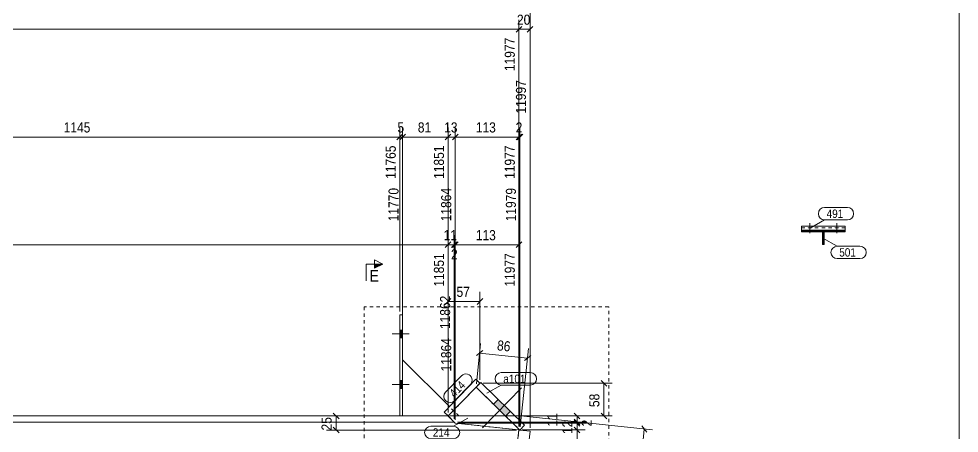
# Model space of a CAD drawing. Header units: millimetres. Extents: x 2 to 1174, y 1 to 825.
# Drawn here: x 894.6 to 1174, y 428.3 to 551.4 of the extents above; entities that cross this region are included whole.
import ezdxf

# ---------------------------------------------------------------- set-up
doc = ezdxf.new("R2010")
doc.units = ezdxf.units.MM
doc.linetypes.add('XKITLINE00', pattern=[0])
doc.linetypes.add('XKITLINE01', pattern=[4, 1, -1, 1, -1])
for name, color, linetype, lineweight in [('Bolt', 3, 'Continuous', 0), ('DetailSymbol', 3, 'Continuous', 0), ('Dimensions', 7, 'Continuous', 0), ('DrawingSheet', 5, 'Continuous', 0), ('Part', 2, 'Continuous', 0), ('PartMark', 7, 'Continuous', 0), ('Section', 6, 'Continuous', 0)]:
    doc.layers.add(name, color=color, linetype=linetype, lineweight=lineweight)
doc.styles.add('ARIAL', font='ARIAL.TTF')

# ---------------------------------------------------------------- blocks, each defined once
blk = doc.blocks.new('*A6')
at = {"layer": 'Part', "color": 7, "linetype": 'XKITLINE00', "lineweight": 0}
for p, q in [((1127.38, 488.32), (1127.14, 488.56)), ((1127.34, 488.29), (1127.14, 488.49)), ((1127.31, 488.26), (1127.14, 488.43)), ((1127.27, 488.22), (1127.14, 488.36)), ((1127.24, 488.19), (1127.14, 488.29)), ((1127.21, 488.15), (1127.14, 488.22)), ((1127.17, 488.12), (1127.14, 488.15)), ((1127.21, 488.09), (1127.17, 488.12)), ((1127.41, 488.36), (1127.18, 488.59)), ((1127.27, 488.09), (1127.21, 488.15)), ((1127.34, 488.09), (1127.24, 488.19)), ((1127.44, 488.39), (1127.25, 488.59)), ((1127.41, 488.09), (1127.27, 488.22)), ((1127.48, 488.43), (1127.31, 488.59)), ((1127.48, 488.09), (1127.31, 488.26)), ((1127.54, 488.09), (1127.34, 488.29)), ((1127.51, 488.46), (1127.38, 488.59)), ((1127.61, 488.09), (1127.38, 488.32)), ((1127.68, 488.09), (1127.41, 488.36)), ((1127.75, 488.09), (1127.44, 488.39)), ((1127.54, 488.49), (1127.45, 488.59)), ((1127.82, 488.09), (1127.48, 488.43)), ((1127.88, 488.09), (1127.51, 488.46)), ((1127.58, 488.53), (1127.52, 488.59)), ((1127.95, 488.09), (1127.54, 488.49)), ((1127.61, 488.56), (1127.58, 488.59)), ((1128.02, 488.09), (1127.58, 488.53)), ((1128.09, 488.09), (1127.61, 488.56)), ((1128.15, 488.09), (1127.65, 488.59)), ((1128.22, 488.09), (1127.72, 488.59)), ((1128.29, 488.09), (1127.79, 488.59)), ((1128.36, 488.09), (1127.85, 488.59)), ((1128.43, 488.09), (1127.92, 488.59)), ((1128.49, 488.09), (1127.99, 488.59)), ((1128.56, 488.09), (1128.06, 488.59)), ((1128.63, 488.09), (1128.13, 488.59)), ((1128.7, 488.09), (1128.19, 488.59)), ((1128.76, 488.09), (1128.26, 488.59)), ((1128.83, 488.09), (1128.33, 488.59)), ((1128.9, 488.09), (1128.4, 488.59)), ((1128.97, 488.09), (1128.46, 488.59)), ((1129.03, 488.09), (1128.53, 488.59)), ((1129.1, 488.09), (1128.6, 488.59)), ((1129.17, 488.09), (1128.67, 488.59)), ((1129.24, 488.09), (1128.74, 488.59)), ((1129.31, 488.09), (1128.8, 488.59)), ((1129.37, 488.09), (1128.87, 488.59)), ((1129.44, 488.09), (1128.94, 488.59)), ((1129.51, 488.09), (1129.01, 488.59)), ((1129.58, 488.09), (1129.07, 488.59)), ((1129.64, 488.09), (1129.14, 488.59)), ((1129.71, 488.09), (1129.21, 488.59)), ((1129.78, 488.09), (1129.28, 488.59)), ((1129.85, 488.09), (1129.34, 488.59)), ((1129.92, 488.09), (1129.41, 488.59)), ((1129.98, 488.09), (1129.48, 488.59)), ((1130.05, 488.09), (1129.55, 488.59)), ((1130.12, 488.09), (1129.62, 488.59)), ((1130.19, 488.09), (1129.68, 488.59)), ((1130.25, 488.09), (1129.75, 488.59)), ((1130.32, 488.09), (1129.82, 488.59)), ((1130.39, 488.09), (1129.89, 488.59)), ((1130.46, 488.09), (1129.95, 488.59)), ((1130.52, 488.09), (1130.02, 488.59)), ((1130.59, 488.09), (1130.09, 488.59)), ((1130.66, 488.09), (1130.16, 488.59)), ((1130.73, 488.09), (1130.23, 488.59)), ((1130.8, 488.09), (1130.29, 488.59)), ((1130.86, 488.09), (1130.36, 488.59)), ((1130.93, 488.09), (1130.43, 488.59)), ((1131, 488.09), (1130.5, 488.59)), ((1131.07, 488.09), (1130.56, 488.59)), ((1131.13, 488.09), (1130.63, 488.59)), ((1131.2, 488.09), (1130.7, 488.59)), ((1131.27, 488.09), (1130.77, 488.59)), ((1131.34, 488.09), (1130.83, 488.59)), ((1131.41, 488.09), (1130.9, 488.59)), ((1131.47, 488.09), (1130.97, 488.59)), ((1131.54, 488.09), (1131.04, 488.59)), ((1131.61, 488.09), (1131.11, 488.59)), ((1131.68, 488.09), (1131.17, 488.59)), ((1131.74, 488.09), (1131.24, 488.59)), ((1131.81, 488.09), (1131.31, 488.59)), ((1131.88, 488.09), (1131.38, 488.59)), ((1131.95, 488.09), (1131.44, 488.59)), ((1132.01, 488.09), (1131.51, 488.59)), ((1132.08, 488.09), (1131.58, 488.59)), ((1132.15, 488.09), (1131.65, 488.59)), ((1132.22, 488.09), (1131.72, 488.59)), ((1132.29, 488.09), (1131.78, 488.59)), ((1132.35, 488.09), (1131.85, 488.59)), ((1132.42, 488.09), (1131.92, 488.59)), ((1132.49, 488.09), (1131.99, 488.59)), ((1132.56, 488.09), (1132.05, 488.59)), ((1132.62, 488.09), (1132.12, 488.59)), ((1132.69, 488.09), (1132.19, 488.59)), ((1132.76, 488.09), (1132.26, 488.59)), ((1132.83, 488.09), (1132.32, 488.59)), ((1132.9, 488.09), (1132.39, 488.59)), ((1132.96, 488.09), (1132.46, 488.59)), ((1133.03, 488.09), (1132.53, 488.59)), ((1133.1, 488.09), (1132.6, 488.59)), ((1133.17, 488.09), (1132.66, 488.59)), ((1133.23, 488.09), (1132.73, 488.59)), ((1133.3, 488.09), (1132.8, 488.59)), ((1133.37, 488.09), (1132.87, 488.59)), ((1133.44, 488.09), (1132.93, 488.59)), ((1133.5, 488.09), (1133, 488.59)), ((1133.57, 488.09), (1133.07, 488.59)), ((1133.64, 488.09), (1133.14, 488.59)), ((1133.71, 488.09), (1133.21, 488.59)), ((1133.78, 488.09), (1133.27, 488.59)), ((1133.84, 488.09), (1133.34, 488.59)), ((1133.91, 488.09), (1133.41, 488.59)), ((1133.98, 488.09), (1133.48, 488.59)), ((1134.05, 488.09), (1133.54, 488.59)), ((1134.11, 488.09), (1133.61, 488.59)), ((1134.18, 488.09), (1133.68, 488.59)), ((1134.25, 488.09), (1133.75, 488.59)), ((1134.32, 488.09), (1133.81, 488.59)), ((1134.39, 488.09), (1133.88, 488.59)), ((1134.45, 488.09), (1133.95, 488.59)), ((1134.52, 488.09), (1134.02, 488.59)), ((1134.59, 488.09), (1134.09, 488.59)), ((1134.66, 488.09), (1134.15, 488.59)), ((1134.72, 488.09), (1134.22, 488.59)), ((1134.79, 488.09), (1134.29, 488.59)), ((1134.86, 488.09), (1134.36, 488.59)), ((1134.93, 488.09), (1134.42, 488.59)), ((1134.99, 488.09), (1134.49, 488.59)), ((1135.06, 488.09), (1134.56, 488.59)), ((1135.13, 488.09), (1134.63, 488.59)), ((1135.2, 488.09), (1134.7, 488.59)), ((1135.27, 488.09), (1134.76, 488.59)), ((1135.33, 488.09), (1134.83, 488.59)), ((1135.4, 488.09), (1134.9, 488.59)), ((1135.47, 488.09), (1134.97, 488.59)), ((1135.54, 488.09), (1135.03, 488.59)), ((1135.6, 488.09), (1135.1, 488.59)), ((1135.67, 488.09), (1135.17, 488.59)), ((1135.74, 488.09), (1135.24, 488.59)), ((1135.81, 488.09), (1135.3, 488.59)), ((1135.88, 488.09), (1135.37, 488.59)), ((1135.94, 488.09), (1135.44, 488.59)), ((1136.01, 488.09), (1135.51, 488.59)), ((1136.08, 488.09), (1135.58, 488.59)), ((1136.15, 488.09), (1135.64, 488.59)), ((1136.21, 488.09), (1135.71, 488.59)), ((1136.28, 488.09), (1135.78, 488.59)), ((1136.35, 488.09), (1135.85, 488.59)), ((1136.42, 488.09), (1135.91, 488.59)), ((1136.48, 488.09), (1135.98, 488.59)), ((1136.55, 488.09), (1136.05, 488.59)), ((1136.62, 488.09), (1136.12, 488.59)), ((1136.69, 488.09), (1136.19, 488.59)), ((1136.76, 488.09), (1136.25, 488.59)), ((1136.82, 488.09), (1136.32, 488.59)), ((1136.89, 488.09), (1136.39, 488.59)), ((1136.96, 488.09), (1136.46, 488.59)), ((1137.03, 488.09), (1136.52, 488.59)), ((1137.09, 488.09), (1136.59, 488.59)), ((1137.16, 488.09), (1136.66, 488.59)), ((1137.23, 488.09), (1136.73, 488.59)), ((1137.3, 488.09), (1136.79, 488.59)), ((1137.37, 488.09), (1136.86, 488.59)), ((1137.43, 488.09), (1136.93, 488.59)), ((1137.5, 488.09), (1137, 488.59)), ((1137.57, 488.09), (1137.07, 488.59)), ((1137.64, 488.09), (1137.13, 488.59)), ((1137.7, 488.09), (1137.2, 488.59)), ((1137.77, 488.09), (1137.27, 488.59)), ((1137.84, 488.09), (1137.34, 488.59)), ((1137.91, 488.09), (1137.4, 488.59)), ((1137.97, 488.09), (1137.47, 488.59)), ((1138.04, 488.09), (1137.54, 488.59)), ((1138.11, 488.09), (1137.61, 488.59)), ((1138.18, 488.09), (1137.68, 488.59)), ((1138.25, 488.09), (1137.74, 488.59)), ((1138.31, 488.09), (1137.81, 488.59)), ((1138.38, 488.09), (1137.88, 488.59)), ((1138.45, 488.09), (1137.95, 488.59)), ((1138.52, 488.09), (1138.01, 488.59)), ((1138.58, 488.09), (1138.08, 488.59)), ((1138.65, 488.09), (1138.15, 488.59)), ((1138.72, 488.09), (1138.22, 488.59)), ((1138.79, 488.09), (1138.28, 488.59)), ((1138.86, 488.09), (1138.35, 488.59)), ((1138.92, 488.09), (1138.42, 488.59)), ((1138.99, 488.09), (1138.49, 488.59)), ((1139.06, 488.09), (1138.56, 488.59)), ((1139.13, 488.09), (1138.62, 488.59)), ((1139.19, 488.09), (1138.69, 488.59)), ((1139.26, 488.09), (1138.76, 488.59)), ((1139.33, 488.09), (1138.83, 488.59)), ((1139.4, 488.09), (1138.89, 488.59)), ((1139.46, 488.09), (1138.96, 488.59)), ((1139.53, 488.09), (1139.03, 488.59)), ((1139.6, 488.09), (1139.1, 488.59)), ((1139.67, 488.09), (1139.17, 488.59)), ((1139.74, 488.09), (1139.23, 488.59)), ((1139.8, 488.09), (1139.3, 488.59)), ((1139.87, 488.09), (1139.37, 488.59)), ((1139.94, 488.09), (1139.44, 488.59)), ((1140.01, 488.09), (1139.5, 488.59)), ((1140.07, 488.09), (1139.57, 488.59)), ((1140.14, 488.09), (1139.64, 488.59)), ((1140.14, 488.16), (1139.71, 488.59)), ((1140.14, 488.23), (1139.77, 488.59)), ((1140.14, 488.29), (1139.84, 488.59)), ((1140.14, 488.36), (1139.91, 488.59)), ((1140.14, 488.43), (1139.98, 488.59)), ((1140.14, 488.5), (1140.05, 488.59))]:
    blk.add_line(p, q, dxfattribs=at)
blk = doc.blocks.new('*A7')
at = {"layer": 'Part', "color": 7, "linetype": 'XKITLINE00', "lineweight": 0}
for p, q in [((1133.39, 487.65), (1133.83, 488.09)), ((1133.39, 487.71), (1133.76, 488.09)), ((1133.39, 487.78), (1133.7, 488.09)), ((1133.39, 487.85), (1133.63, 488.09)), ((1133.39, 487.92), (1133.56, 488.09)), ((1133.39, 487.98), (1133.49, 488.09)), ((1133.39, 488.05), (1133.43, 488.09)), ((1133.39, 487.58), (1133.89, 488.08)), ((1133.39, 487.51), (1133.89, 488.01)), ((1133.39, 487.44), (1133.89, 487.94)), ((1133.39, 487.38), (1133.89, 487.88)), ((1133.39, 487.31), (1133.89, 487.81)), ((1133.39, 487.24), (1133.89, 487.74)), ((1133.39, 487.17), (1133.89, 487.67)), ((1133.39, 487.11), (1133.89, 487.61)), ((1133.39, 487.04), (1133.89, 487.54)), ((1133.39, 486.97), (1133.89, 487.47)), ((1133.39, 486.9), (1133.89, 487.4)), ((1133.39, 486.84), (1133.89, 487.34)), ((1133.39, 486.77), (1133.89, 487.27)), ((1133.39, 486.7), (1133.89, 487.2)), ((1133.39, 486.64), (1133.89, 487.14)), ((1133.39, 486.57), (1133.89, 487.07)), ((1133.39, 486.5), (1133.89, 487)), ((1133.39, 486.43), (1133.89, 486.93)), ((1133.39, 486.37), (1133.89, 486.87)), ((1133.39, 486.3), (1133.89, 486.8)), ((1133.39, 486.23), (1133.89, 486.73)), ((1133.39, 486.16), (1133.89, 486.66)), ((1133.39, 486.1), (1133.89, 486.6)), ((1133.39, 486.03), (1133.89, 486.53)), ((1133.39, 485.96), (1133.89, 486.46)), ((1133.39, 485.89), (1133.89, 486.39)), ((1133.39, 485.83), (1133.89, 486.33)), ((1133.39, 485.76), (1133.89, 486.26)), ((1133.39, 485.69), (1133.89, 486.19)), ((1133.39, 485.63), (1133.89, 486.13)), ((1133.39, 485.56), (1133.89, 486.06)), ((1133.39, 485.49), (1133.89, 485.99)), ((1133.39, 485.42), (1133.89, 485.92)), ((1133.39, 485.36), (1133.89, 485.86)), ((1133.39, 485.29), (1133.89, 485.79)), ((1133.39, 485.22), (1133.89, 485.72)), ((1133.39, 485.15), (1133.89, 485.65)), ((1133.39, 485.09), (1133.89, 485.59)), ((1133.39, 485.02), (1133.89, 485.52)), ((1133.39, 484.95), (1133.89, 485.45)), ((1133.39, 484.88), (1133.89, 485.38)), ((1133.39, 484.82), (1133.89, 485.32)), ((1133.39, 484.75), (1133.89, 485.25)), ((1133.39, 484.68), (1133.89, 485.18)), ((1133.39, 484.61), (1133.89, 485.11)), ((1133.39, 484.55), (1133.89, 485.05)), ((1133.39, 484.48), (1133.89, 484.98)), ((1133.39, 484.41), (1133.89, 484.91)), ((1133.46, 484.41), (1133.89, 484.85)), ((1133.52, 484.41), (1133.89, 484.78)), ((1133.59, 484.41), (1133.89, 484.71)), ((1133.66, 484.41), (1133.89, 484.64)), ((1133.73, 484.41), (1133.89, 484.58)), ((1133.79, 484.41), (1133.89, 484.51)), ((1133.86, 484.41), (1133.89, 484.44))]:
    blk.add_line(p, q, dxfattribs=at)
blk = doc.blocks.new('*A19')
at = {"layer": 'Bolt'}
blk.add_hatch(color=3, dxfattribs=at).paths.add_polyline_path([(1040.64, 434.83), (1039.24, 433.4), (1035.66, 436.89), (1037.06, 438.32)], flags=17)
blk.add_hatch(color=3, dxfattribs=at).paths.add_polyline_path([(1040.64, 434.83), (1039.24, 433.4), (1035.66, 436.89), (1037.06, 438.32)], flags=17)
at = {"layer": 'Bolt', "color": 3, "linetype": 'XKITLINE00', "lineweight": 0}
for p, q in [((1043.97, 441.83), (1032.34, 429.9)), ((1043.97, 441.83), (1032.34, 429.9)), ((1037.06, 438.32), (1035.66, 436.89)), ((1037.06, 438.32), (1035.66, 436.89)), ((1040.64, 434.83), (1039.24, 433.4)), ((1040.64, 434.83), (1039.24, 433.4))]:
    blk.add_line(p, q, dxfattribs=at)
blk = doc.blocks.new('*A20')
at = {"layer": 'Part', "color": 2, "linetype": 'XKITLINE00', "lineweight": 0}
for p, q in [((677.67, 433.44), (1022.12, 433.44)), ((1023.95, 431.61), (1022.12, 433.44)), ((1023.95, 431.61), (677.67, 431.61))]:
    blk.add_line(p, q, dxfattribs=at)
at = {"layer": 'Part', "color": 7, "linetype": 'XKITLINE01', "lineweight": 0}
for p, q in [((1022.12, 433.43), (677.67, 433.43)), ((1022.12, 433.44), (1022.12, 433.43)), ((1024.27, 431.29), (1022.12, 433.43)), ((1043.17, 429.3), (1024.27, 431.29)), ((1037.46, 375.11), (1043.17, 429.3))]:
    blk.add_line(p, q, dxfattribs=at)
blk = doc.blocks.new('*A27')
at = {"layer": 'Part', "color": 2, "linetype": 'XKITLINE00', "lineweight": 0}
for p, q in [((1008.63, 463.44), (1007.8, 463.44)), ((1007.8, 463.44), (1007.8, 433.44)), ((1008.63, 433.44), (1008.63, 463.44))]:
    blk.add_line(p, q, dxfattribs=at)
at = {"layer": 'Part', "color": 7, "linetype": 'XKITLINE01', "lineweight": 0}
blk.add_line((1007.8, 433.44), (1008.63, 433.44), dxfattribs=at)
blk = doc.blocks.new('*A35')
at = {"layer": 'Part', "color": 2, "linetype": 'XKITLINE00', "lineweight": 0}
blk.add_line((1008.63, 450.11), (1022.52, 436.22), dxfattribs=at)
at = {"layer": 'Part', "color": 7, "linetype": 'XKITLINE01', "lineweight": 0}
for p, q in [((1008.63, 433.44), (1008.63, 450.11)), ((1025.3, 433.44), (1022.52, 436.22)), ((1008.63, 433.44), (1025.3, 433.44))]:
    blk.add_line(p, q, dxfattribs=at)
blk = doc.blocks.new('*A54')
at = {"layer": 'Part', "color": 2, "linetype": 'XKITLINE00', "lineweight": 0}
for p, q in [((1030.59, 309.96), (1043.17, 429.3)), ((1033.9, 309.61), (1046.49, 428.95)), ((1043.17, 429.3), (1043.49, 429.26)), ((1046.49, 428.95), (1043.5, 429.26)), ((1030.59, 309.96), (1033.9, 309.61))]:
    blk.add_line(p, q, dxfattribs=at)
at = {"layer": 'Part', "color": 7, "linetype": 'XKITLINE01', "lineweight": 0}
for p, q in [((1043.49, 429.26), (1043.5, 429.26)), ((1043.5, 429.26), (1043.49, 429.26))]:
    blk.add_line(p, q, dxfattribs=at)
blk = doc.blocks.new('*A56')
at = {"layer": 'Part', "color": 2, "linetype": 'XKITLINE00', "lineweight": 0}
for p, q in [((1030.42, 444.33), (1020.93, 434.6)), ((1031.61, 443.17), (1030.42, 444.33)), ((1030.45, 441.97), (1022.12, 433.43)), ((1022.12, 433.43), (1020.93, 434.6))]:
    blk.add_line(p, q, dxfattribs=at)
at = {"layer": 'Part', "color": 7, "linetype": 'XKITLINE01', "lineweight": 0}
blk.add_line((1031.61, 443.17), (1030.45, 441.97), dxfattribs=at)
blk = doc.blocks.new('*A57')
at = {"layer": 'Part', "color": 7, "linetype": 'XKITLINE01', "lineweight": 0}
for p, q in [((1022.12, 433.43), (1030.45, 441.97)), ((1030.45, 441.97), (1043.5, 429.26)), ((1022.12, 433.43), (1023.95, 431.61)), ((1043.5, 429.26), (1043.17, 429.29))]:
    blk.add_line(p, q, dxfattribs=at)
at = {"layer": 'Part', "color": 2, "linetype": 'XKITLINE00', "lineweight": 0}
for p, q in [((1023.95, 431.61), (1024.27, 431.29)), ((1024.27, 431.29), (1043.17, 429.29))]:
    blk.add_line(p, q, dxfattribs=at)
blk = doc.blocks.new('*A58')
at = {"layer": 'Part', "color": 2, "linetype": 'XKITLINE00', "lineweight": 0}
for p, q in [((1031.85, 443.41), (1030.45, 441.97)), ((1030.45, 441.97), (1043.5, 429.26)), ((1044.89, 430.69), (1031.85, 443.41)), ((1043.5, 429.26), (1044.89, 430.69))]:
    blk.add_line(p, q, dxfattribs=at)
blk = doc.blocks.new('*A63')
at = {"layer": 'Bolt'}
for points in [[(1007.8, 458.94), (1008.63, 458.94), (1008.63, 456.61), (1007.8, 456.61)], [(1007.8, 458.94), (1008.63, 458.94), (1008.63, 456.61), (1007.8, 456.61)], [(1007.8, 443.94), (1008.63, 443.94), (1008.63, 441.61), (1007.8, 441.61)], [(1007.8, 443.94), (1008.63, 443.94), (1008.63, 441.61), (1007.8, 441.61)]]:
    blk.add_hatch(color=3, dxfattribs=at).paths.add_polyline_path(points, flags=17)
at = {"layer": 'Bolt', "color": 3, "linetype": 'XKITLINE00', "lineweight": 0}
for p, q in [((1008.63, 458.94), (1007.8, 458.94)), ((1008.63, 458.94), (1007.8, 458.94)), ((1010.56, 457.78), (1005.56, 457.78)), ((1010.56, 457.78), (1005.56, 457.78)), ((1008.63, 456.61), (1007.8, 456.61)), ((1008.63, 456.61), (1007.8, 456.61)), ((1010.56, 442.78), (1005.56, 442.78)), ((1010.56, 442.78), (1005.56, 442.78)), ((1008.63, 443.94), (1007.8, 443.94)), ((1008.63, 443.94), (1007.8, 443.94)), ((1008.63, 441.61), (1007.8, 441.61)), ((1008.63, 441.61), (1007.8, 441.61))]:
    blk.add_line(p, q, dxfattribs=at)
blk = doc.blocks.new('*A156')
at = {"layer": 'Bolt'}
for points in [[(1129.6, 489.34), (1129.57, 489.34), (1129.54, 489.34), (1129.5, 489.34), (1129.47, 489.34), (1129.44, 489.34), (1129.4, 489.34), (1129.37, 489.34), (1129.34, 489.34), (1129.31, 489.34), (1129.28, 489.35), (1129.25, 489.35), (1129.22, 489.35), (1129.19, 489.35), (1129.17, 489.35), (1129.14, 489.36), (1129.12, 489.36), (1129.1, 489.36), (1129.08, 489.37), (1129.06, 489.37), (1129.04, 489.37), (1129.02, 489.37), (1129.01, 489.38), (1128.99, 489.38), (1128.98, 489.38), (1128.97, 489.39), (1128.96, 489.39), (1128.95, 489.4), (1128.95, 489.4), (1128.94, 489.4), (1128.94, 489.41), (1128.94, 489.41), (1128.94, 489.41), (1128.94, 489.42), (1128.95, 489.42), (1128.95, 489.42), (1128.96, 489.43), (1128.97, 489.43), (1128.98, 489.43), (1128.99, 489.44), (1129.01, 489.44), (1129.02, 489.44), (1129.04, 489.45), (1129.06, 489.45), (1129.08, 489.45), (1129.1, 489.46), (1129.12, 489.46), (1129.14, 489.46), (1129.17, 489.46), (1129.19, 489.47), (1129.22, 489.47), (1129.25, 489.47), (1129.28, 489.47), (1129.31, 489.47), (1129.34, 489.48), (1129.37, 489.48), (1129.4, 489.48), (1129.44, 489.48), (1129.47, 489.48), (1129.5, 489.48), (1129.54, 489.48), (1129.57, 489.48), (1129.6, 489.48), (1129.64, 489.48), (1129.67, 489.48), (1129.71, 489.48), (1129.74, 489.48), (1129.78, 489.48), (1129.81, 489.48), (1129.84, 489.48), (1129.87, 489.48), (1129.91, 489.48), (1129.94, 489.48), (1129.97, 489.47), (1130, 489.47), (1130.03, 489.47), (1130.06, 489.47), (1130.08, 489.47), (1130.11, 489.46), (1130.13, 489.46), (1130.16, 489.46), (1130.18, 489.46), (1130.2, 489.45), (1130.22, 489.45), (1130.24, 489.45), (1130.26, 489.44), (1130.27, 489.44), (1130.29, 489.44), (1130.3, 489.43), (1130.31, 489.43), (1130.32, 489.43), (1130.33, 489.42), (1130.33, 489.42), (1130.34, 489.42), (1130.34, 489.41), (1130.34, 489.41), (1130.34, 489.41), (1130.34, 489.4), (1130.33, 489.4), (1130.33, 489.4), (1130.32, 489.39), (1130.31, 489.39), (1130.3, 489.38), (1130.29, 489.38), (1130.27, 489.38), (1130.26, 489.37), (1130.24, 489.37), (1130.22, 489.37), (1130.2, 489.37), (1130.18, 489.36), (1130.16, 489.36), (1130.13, 489.36), (1130.11, 489.35), (1130.08, 489.35), (1130.06, 489.35), (1130.03, 489.35), (1130, 489.35), (1129.97, 489.34), (1129.94, 489.34), (1129.91, 489.34), (1129.87, 489.34), (1129.84, 489.34), (1129.81, 489.34), (1129.78, 489.34), (1129.74, 489.34), (1129.71, 489.34), (1129.67, 489.34), (1129.64, 489.34)], [(1137.6, 489.34), (1137.57, 489.34), (1137.54, 489.34), (1137.5, 489.34), (1137.47, 489.34), (1137.44, 489.34), (1137.4, 489.34), (1137.37, 489.34), (1137.34, 489.34), (1137.31, 489.34), (1137.28, 489.35), (1137.25, 489.35), (1137.22, 489.35), (1137.19, 489.35), (1137.17, 489.35), (1137.14, 489.36), (1137.12, 489.36), (1137.1, 489.36), (1137.08, 489.37), (1137.06, 489.37), (1137.04, 489.37), (1137.02, 489.37), (1137.01, 489.38), (1136.99, 489.38), (1136.98, 489.38), (1136.97, 489.39), (1136.96, 489.39), (1136.95, 489.4), (1136.95, 489.4), (1136.94, 489.4), (1136.94, 489.41), (1136.94, 489.41), (1136.94, 489.41), (1136.94, 489.42), (1136.95, 489.42), (1136.95, 489.42), (1136.96, 489.43), (1136.97, 489.43), (1136.98, 489.43), (1136.99, 489.44), (1137.01, 489.44), (1137.02, 489.44), (1137.04, 489.45), (1137.06, 489.45), (1137.08, 489.45), (1137.1, 489.46), (1137.12, 489.46), (1137.14, 489.46), (1137.17, 489.46), (1137.19, 489.47), (1137.22, 489.47), (1137.25, 489.47), (1137.28, 489.47), (1137.31, 489.47), (1137.34, 489.48), (1137.37, 489.48), (1137.4, 489.48), (1137.44, 489.48), (1137.47, 489.48), (1137.5, 489.48), (1137.54, 489.48), (1137.57, 489.48), (1137.6, 489.48), (1137.64, 489.48), (1137.67, 489.48), (1137.71, 489.48), (1137.74, 489.48), (1137.78, 489.48), (1137.81, 489.48), (1137.84, 489.48), (1137.87, 489.48), (1137.91, 489.48), (1137.94, 489.48), (1137.97, 489.47), (1138, 489.47), (1138.03, 489.47), (1138.06, 489.47), (1138.08, 489.47), (1138.11, 489.46), (1138.13, 489.46), (1138.16, 489.46), (1138.18, 489.46), (1138.2, 489.45), (1138.22, 489.45), (1138.24, 489.45), (1138.26, 489.44), (1138.27, 489.44), (1138.29, 489.44), (1138.3, 489.43), (1138.31, 489.43), (1138.32, 489.43), (1138.33, 489.42), (1138.33, 489.42), (1138.34, 489.42), (1138.34, 489.41), (1138.34, 489.41), (1138.34, 489.41), (1138.34, 489.4), (1138.33, 489.4), (1138.33, 489.4), (1138.32, 489.39), (1138.31, 489.39), (1138.3, 489.38), (1138.29, 489.38), (1138.27, 489.38), (1138.26, 489.37), (1138.24, 489.37), (1138.22, 489.37), (1138.2, 489.37), (1138.18, 489.36), (1138.16, 489.36), (1138.13, 489.36), (1138.11, 489.35), (1138.08, 489.35), (1138.06, 489.35), (1138.03, 489.35), (1138, 489.35), (1137.97, 489.34), (1137.94, 489.34), (1137.91, 489.34), (1137.87, 489.34), (1137.84, 489.34), (1137.81, 489.34), (1137.78, 489.34), (1137.74, 489.34), (1137.71, 489.34), (1137.67, 489.34), (1137.64, 489.34)]]:
    blk.add_hatch(color=3, dxfattribs=at).paths.add_polyline_path(points, flags=17)
at = {"layer": 'Bolt', "color": 3, "linetype": 'XKITLINE00', "lineweight": 0}
for p, q in [((1129.64, 487.76), (1129.64, 490.74)), ((1137.64, 487.76), (1137.64, 490.74))]:
    blk.add_line(p, q, dxfattribs=at)
blk = doc.blocks.new('*A160')
at = {"layer": 'Part', "color": 2, "linetype": 'XKITLINE00', "lineweight": 0}
for p, q in [((1127.14, 489.77), (1140.14, 489.77)), ((1127.14, 489.77), (1127.14, 488.09)), ((1140.14, 489.77), (1140.14, 488.09)), ((1127.14, 488.59), (1140.14, 488.59)), ((1127.14, 488.09), (1140.14, 488.09))]:
    blk.add_line(p, q, dxfattribs=at)
at = {"layer": 'Part', "color": 7, "linetype": 'XKITLINE01', "lineweight": 0}
blk.add_line((1127.14, 489.27), (1140.14, 489.27), dxfattribs=at)
blk = doc.blocks.new('*A161')
at = {"layer": 'Part', "color": 7, "linetype": 'XKITLINE01', "lineweight": 0}
for p, q in [((1133.89, 488.43), (1133.39, 488.43)), ((1133.39, 488.43), (1133.39, 488.09)), ((1133.89, 488.09), (1133.89, 488.43))]:
    blk.add_line(p, q, dxfattribs=at)
at = {"layer": 'Part', "color": 2, "linetype": 'XKITLINE00', "lineweight": 0}
for p, q in [((1133.39, 488.09), (1133.89, 488.09)), ((1133.39, 484.41), (1133.39, 488.09)), ((1133.89, 488.09), (1133.89, 484.41)), ((1133.89, 484.41), (1133.39, 484.41))]:
    blk.add_line(p, q, dxfattribs=at)
blk = doc.blocks.new('*A183')
at = {"layer": 'DrawingSheet', "color": 5, "linetype": 'XKITLINE00', "lineweight": 0}
blk.add_line((1174, 5), (1174, 825), dxfattribs=at)
blk = doc.blocks.new('*A191')
at = {"layer": 'Dimensions', "color": 7, "linetype": 'XKITLINE00', "lineweight": 0}
blk.add_line((1046.49, 429.95), (1046.49, 563.13), dxfattribs=at)
blk = doc.blocks.new('*A200')
at = {"layer": 'Dimensions', "color": 7, "linetype": 'XKITLINE00', "lineweight": 0}
for p, q in [((1043.17, 430.3), (1043.17, 551.13)), ((112.45, 548.28), (1043.17, 548.28)), ((1044.02, 549.12), (1042.32, 547.43))]:
    blk.add_line(p, q, dxfattribs=at)
at = {"layer": 'Dimensions', "color": 3}
blk.add_point((1043.17, 548.28), dxfattribs=at)
at = {"layer": 'Dimensions', "color": 3, "style": 'ARIAL', "width": 0.85}
blk.add_text('11977', height=3, rotation=90.0002, dxfattribs=at).set_placement((1041.97, 535.85))
blk = doc.blocks.new('*A204')
at = {"layer": 'Dimensions', "color": 7, "linetype": 'XKITLINE00', "lineweight": 0}
for p, q in [((1022.12, 434.44), (1022.12, 487.13)), ((112.45, 484.28), (1022.12, 484.28)), ((1022.97, 485.12), (1021.28, 483.43))]:
    blk.add_line(p, q, dxfattribs=at)
at = {"layer": 'Dimensions', "color": 3}
blk.add_point((1022.12, 484.28), dxfattribs=at)
at = {"layer": 'Dimensions', "color": 3, "style": 'ARIAL', "width": 0.85}
blk.add_text('11851', height=3, rotation=90.0002, dxfattribs=at).set_placement((1020.92, 471.85))
blk = doc.blocks.new('*A205')
at = {"layer": 'Dimensions', "color": 7, "linetype": 'XKITLINE00', "lineweight": 0}
for p, q in [((1022.12, 434.44), (1022.12, 487.13)), ((1023.95, 432.61), (1023.95, 487.13)), ((1022.97, 485.12), (1021.28, 483.43)), ((1022.12, 484.28), (1023.95, 484.28)), ((1024.8, 485.12), (1023.11, 483.43))]:
    blk.add_line(p, q, dxfattribs=at)
at = {"layer": 'Dimensions', "color": 3}
for p in [(1022.12, 484.28), (1023.95, 484.28)]:
    blk.add_point(p, dxfattribs=at)
at = {"layer": 'Dimensions', "color": 3, "style": 'ARIAL', "width": 0.85}
blk.add_text('11', height=3, dxfattribs=at).set_placement((1020.81, 485.63))
blk.add_text('11862', height=3, rotation=90.0002, dxfattribs=at).set_placement((1022.75, 459.25))
blk = doc.blocks.new('*A206')
at = {"layer": 'Dimensions', "color": 7, "linetype": 'XKITLINE00', "lineweight": 0}
for p, q in [((1023.95, 432.61), (1023.95, 486.68)), ((1024.27, 432.29), (1024.27, 486.68)), ((1024.8, 485.12), (1023.11, 483.43)), ((1025.12, 485.12), (1023.42, 483.43)), ((1023.95, 484.28), (1024.27, 484.28))]:
    blk.add_line(p, q, dxfattribs=at)
at = {"layer": 'Dimensions', "color": 3}
for p in [(1023.95, 484.28), (1024.27, 484.28)]:
    blk.add_point(p, dxfattribs=at)
at = {"layer": 'Dimensions', "color": 3, "style": 'ARIAL', "width": 0.85}
blk.add_text('2', height=3, dxfattribs=at).set_placement((1023, 479.93))
blk.add_text('11864', height=3, rotation=90.0002, dxfattribs=at).set_placement((1023.07, 446.65))
blk = doc.blocks.new('*A207')
at = {"layer": 'Dimensions', "color": 7, "linetype": 'XKITLINE00', "lineweight": 0}
for p, q in [((1024.27, 432.29), (1024.27, 487.13)), ((1043.17, 430.3), (1043.17, 487.13)), ((1025.12, 485.12), (1023.42, 483.43)), ((1024.27, 484.28), (1043.17, 484.28)), ((1044.02, 485.12), (1042.32, 483.43))]:
    blk.add_line(p, q, dxfattribs=at)
at = {"layer": 'Dimensions', "color": 3}
for p in [(1024.27, 484.28), (1043.17, 484.28)]:
    blk.add_point(p, dxfattribs=at)
at = {"layer": 'Dimensions', "color": 3, "style": 'ARIAL', "width": 0.85}
blk.add_text('113', height=3, dxfattribs=at).set_placement((1030.38, 485.63))
blk.add_text('11977', height=3, rotation=90.0002, dxfattribs=at).set_placement((1041.97, 471.85))
blk = doc.blocks.new('*A208')
at = {"layer": 'Dimensions', "color": 7, "linetype": 'XKITLINE00', "lineweight": 0}
for p, q in [((1044.17, 429.3), (1062.85, 429.3)), ((1059.6, 430.15), (1061.3, 428.45)), ((1060.45, 375.11), (1060.45, 429.3)), ((1038.46, 375.11), (1062.85, 375.11)), ((1059.6, 375.96), (1061.3, 374.26))]:
    blk.add_line(p, q, dxfattribs=at)
at = {"layer": 'Dimensions', "color": 3}
for p in [(1060.45, 429.3), (1060.45, 375.11)]:
    blk.add_point(p, dxfattribs=at)
at = {"layer": 'Dimensions', "color": 3, "style": 'ARIAL', "width": 0.85}
blk.add_text('325', height=3, rotation=90.0002, dxfattribs=at).set_placement((1059.1, 398.87))
blk = doc.blocks.new('*A209')
at = {"layer": 'Dimensions', "color": 7, "linetype": 'XKITLINE00', "lineweight": 0}
for p, q in [((1025.27, 431.29), (1062.85, 431.29)), ((1059.6, 432.14), (1061.3, 430.44)), ((1060.45, 429.3), (1060.45, 431.29)), ((1044.17, 429.3), (1062.85, 429.3)), ((1059.6, 430.15), (1061.3, 428.45))]:
    blk.add_line(p, q, dxfattribs=at)
at = {"layer": 'Dimensions', "color": 3}
for p in [(1060.45, 431.29), (1060.45, 429.3)]:
    blk.add_point(p, dxfattribs=at)
at = {"layer": 'Dimensions', "color": 3, "style": 'ARIAL', "width": 0.85}
blk.add_text('12', height=3, rotation=90.0002, dxfattribs=at).set_placement((1059.1, 428.07))
blk = doc.blocks.new('*A210')
at = {"layer": 'Dimensions', "color": 7, "linetype": 'XKITLINE00', "lineweight": 0}
for p, q in [((1024.95, 431.61), (1063.3, 431.61)), ((1025.27, 431.29), (1063.3, 431.29)), ((1059.6, 432.46), (1061.3, 430.76)), ((1059.6, 432.14), (1061.3, 430.44)), ((1060.45, 431.29), (1060.45, 431.61))]:
    blk.add_line(p, q, dxfattribs=at)
at = {"layer": 'Dimensions', "color": 3}
for p in [(1060.45, 431.61), (1060.45, 431.29)]:
    blk.add_point(p, dxfattribs=at)
at = {"layer": 'Dimensions', "color": 3, "style": 'ARIAL', "width": 0.85}
blk.add_text('2', height=3, rotation=90.0002, dxfattribs=at).set_placement((1064.8, 430.34))
blk = doc.blocks.new('*A211')
at = {"layer": 'Dimensions', "color": 7, "linetype": 'XKITLINE00', "lineweight": 0}
for p, q in [((1023.12, 433.44), (1062.85, 433.44)), ((1059.6, 434.29), (1061.3, 432.59)), ((1060.45, 431.61), (1060.45, 433.44)), ((1024.95, 431.61), (1062.85, 431.61)), ((1059.6, 432.46), (1061.3, 430.76))]:
    blk.add_line(p, q, dxfattribs=at)
at = {"layer": 'Dimensions', "color": 3}
for p in [(1060.45, 433.44), (1060.45, 431.61)]:
    blk.add_point(p, dxfattribs=at)
at = {"layer": 'Dimensions', "color": 3, "style": 'ARIAL', "width": 0.85}
blk.add_text('11', height=3, rotation=90.0002, dxfattribs=at).set_placement((1054.6, 430.3))
blk = doc.blocks.new('*A212')
at = {"layer": 'DetailSymbol', "color": 6, "linetype": 'XKITLINE01', "lineweight": 0}
for p, q in [((1069.86, 465.88), (997.17, 465.88)), ((997.17, 465.88), (997.17, 377.63)), ((1069.86, 377.63), (1069.86, 465.88)), ((997.17, 377.63), (1069.86, 377.63))]:
    blk.add_line(p, q, dxfattribs=at)
at = {"layer": 'DetailSymbol', "color": 6, "linetype": 'XKITLINE00', "lineweight": 0}
for p, q in [((997.17, 387.69), (994.05, 384.76)), ((994.05, 384.76), (974.95, 384.76))]:
    blk.add_line(p, q, dxfattribs=at)
at = {"layer": 'DetailSymbol', "color": 7, "style": 'ARIAL', "width": 0.85}
for s, p in [('Detail', (976.2, 385.76)), ('A', (989.19, 385.76))]:
    blk.add_text(s, height=3.5, dxfattribs=at).set_placement(p)
blk = doc.blocks.new('*A217')
at = {"layer": 'PartMark', "color": 7, "linetype": 'XKITLINE00', "lineweight": 0}
for p, q in [((1021.41, 440.53), (1026.13, 445.37)), ((1024.06, 437.95), (1028.78, 442.79))]:
    blk.add_line(p, q, dxfattribs=at)
for centre, start, end in [((1027.45, 444.08), 315.7283, 135.7283), ((1022.73, 439.24), 135.7283, 315.7283)]:
    blk.add_arc(centre, 1.85, start, end, dxfattribs=at)
at = {"layer": 'PartMark', "color": 3, "style": 'ARIAL', "width": 0.85}
blk.add_text('414', height=2.5, rotation=45.7278, dxfattribs=at).set_placement((1024.04, 438.79))
blk = doc.blocks.new('*A218')
at = {"layer": 'PartMark', "color": 7, "linetype": 'XKITLINE00', "lineweight": 0}
for p, q in [((1017, 430.38), (1023.76, 430.38)), ((1028, 432.77), (1023.76, 430.38)), ((1017, 426.68), (1023.76, 426.68))]:
    blk.add_line(p, q, dxfattribs=at)
for centre, start, end in [((1017, 428.53), 90, 270), ((1023.76, 428.53), 270, 90)]:
    blk.add_arc(centre, 1.85, start, end, dxfattribs=at)
at = {"layer": 'PartMark', "color": 3, "style": 'ARIAL', "width": 0.85}
blk.add_text('214', height=2.5, dxfattribs=at).set_placement((1017.6, 427.28))
blk = doc.blocks.new('*A219')
at = {"layer": 'PartMark', "color": 7, "linetype": 'XKITLINE00', "lineweight": 0}
for p, q in [((1037.95, 446.31), (1046.56, 446.31)), ((1033.7, 440.22), (1037.95, 442.61)), ((1037.95, 442.61), (1046.56, 442.61))]:
    blk.add_line(p, q, dxfattribs=at)
for centre, start, end in [((1037.95, 444.46), 90, 270), ((1046.56, 444.46), 270, 90)]:
    blk.add_arc(centre, 1.85, start, end, dxfattribs=at)
at = {"layer": 'PartMark', "color": 3, "style": 'ARIAL', "width": 0.85}
blk.add_text('a101', height=2.5, dxfattribs=at).set_placement((1038.55, 443.21))
blk = doc.blocks.new('*A235')
at = {"layer": 'Section'}
for points in [[(1000.3, 478.55), (1002.8, 478.55), (1000.3, 477.3)], [(1000.3, 295.75), (1002.8, 294.5), (1000.3, 294.5)]]:
    blk.add_hatch(color=3, dxfattribs=at).paths.add_polyline_path(points, flags=17)
at = {"layer": 'Section', "color": 1, "linetype": 'XKITLINE00', "lineweight": 0}
for p, q in [((997.8, 478.55), (997.8, 473.55)), ((997.8, 478.55), (1002.8, 478.55)), ((997.8, 294.5), (997.8, 299.5)), ((997.8, 294.5), (1002.8, 294.5))]:
    blk.add_line(p, q, dxfattribs=at)
at = {"layer": 'Section', "color": 3, "linetype": 'XKITLINE00', "lineweight": 0}
for p, q in [((1000.3, 477.3), (1000.3, 479.8)), ((1000.3, 479.8), (1002.8, 478.55)), ((1002.8, 478.55), (1000.3, 477.3)), ((1002.8, 294.5), (1000.3, 295.75)), ((1000.3, 295.75), (1000.3, 293.25)), ((1002.8, 294.5), (1000.3, 293.25))]:
    blk.add_line(p, q, dxfattribs=at)
at = {"layer": 'Section', "color": 7, "style": 'ARIAL', "width": 0.85}
for p in [(998.8, 473.3), (998.8, 296.25)]:
    blk.add_text('E', height=3.5, dxfattribs=at).set_placement(p)
blk = doc.blocks.new('*A259')
at = {"layer": 'Dimensions', "color": 7, "linetype": 'XKITLINE00', "lineweight": 0}
for p, q in [((1043.17, 430.3), (1043.17, 551.13)), ((1046.49, 429.95), (1046.49, 551.13)), ((1044.02, 549.12), (1042.32, 547.43)), ((1043.17, 548.28), (1046.49, 548.28)), ((1047.34, 549.12), (1045.64, 547.43))]:
    blk.add_line(p, q, dxfattribs=at)
at = {"layer": 'Dimensions', "color": 3}
for p in [(1043.17, 548.28), (1046.49, 548.28)]:
    blk.add_point(p, dxfattribs=at)
at = {"layer": 'Dimensions', "color": 3, "style": 'ARIAL', "width": 0.85}
blk.add_text('20', height=3, dxfattribs=at).set_placement((1042.61, 549.63))
blk.add_text('11997', height=3, rotation=90.0002, dxfattribs=at).set_placement((1045.29, 523.25))
blk = doc.blocks.new('*A261')
at = {"layer": 'Dimensions', "color": 7, "linetype": 'XKITLINE00', "lineweight": 0}
for p, q in [((817.81, 517.12), (816.11, 515.43)), ((816.96, 451.11), (816.96, 519.13)), ((1008.64, 517.12), (1006.95, 515.43)), ((1007.8, 464.44), (1007.8, 519.13)), ((816.96, 516.28), (1007.8, 516.28))]:
    blk.add_line(p, q, dxfattribs=at)
at = {"layer": 'Dimensions', "color": 3}
for p in [(816.96, 516.28), (1007.8, 516.28)]:
    blk.add_point(p, dxfattribs=at)
at = {"layer": 'Dimensions', "color": 3, "style": 'ARIAL', "width": 0.85}
blk.add_text('1145', height=3, dxfattribs=at).set_placement((907.93, 517.63))
blk.add_text('11765', height=3, rotation=90.0002, dxfattribs=at).set_placement((1006.6, 503.85))
blk = doc.blocks.new('*A262')
at = {"layer": 'Dimensions', "color": 7, "linetype": 'XKITLINE00', "lineweight": 0}
for p, q in [((1008.64, 517.12), (1006.95, 515.43)), ((1009.48, 517.12), (1007.78, 515.43)), ((1007.8, 464.44), (1007.8, 519.13)), ((1008.63, 451.11), (1008.63, 519.13)), ((1007.8, 516.28), (1008.63, 516.28))]:
    blk.add_line(p, q, dxfattribs=at)
at = {"layer": 'Dimensions', "color": 3}
for p in [(1007.8, 516.28), (1008.63, 516.28)]:
    blk.add_point(p, dxfattribs=at)
at = {"layer": 'Dimensions', "color": 3, "style": 'ARIAL', "width": 0.85}
blk.add_text('5', height=3, dxfattribs=at).set_placement((1007.1, 517.63))
blk.add_text('11770', height=3, rotation=90.0002, dxfattribs=at).set_placement((1007.43, 491.25))
blk = doc.blocks.new('*A263')
at = {"layer": 'Dimensions', "color": 7, "linetype": 'XKITLINE00', "lineweight": 0}
for p, q in [((1009.48, 517.12), (1007.78, 515.43)), ((1008.63, 451.11), (1008.63, 519.13)), ((1022.97, 517.12), (1021.28, 515.43)), ((1022.12, 434.43), (1022.12, 519.13)), ((1008.63, 516.28), (1022.12, 516.28))]:
    blk.add_line(p, q, dxfattribs=at)
at = {"layer": 'Dimensions', "color": 3}
for p in [(1008.63, 516.28), (1022.12, 516.28)]:
    blk.add_point(p, dxfattribs=at)
at = {"layer": 'Dimensions', "color": 3, "style": 'ARIAL', "width": 0.85}
blk.add_text('81', height=3, dxfattribs=at).set_placement((1013.15, 517.63))
blk.add_text('11851', height=3, rotation=90.0002, dxfattribs=at).set_placement((1020.92, 503.85))
blk = doc.blocks.new('*A264')
at = {"layer": 'Dimensions', "color": 7, "linetype": 'XKITLINE00', "lineweight": 0}
for p, q in [((1022.97, 517.12), (1021.28, 515.43)), ((1022.12, 434.43), (1022.12, 519.13)), ((1025.12, 517.12), (1023.42, 515.43)), ((1024.27, 432.29), (1024.27, 519.13)), ((1022.12, 516.28), (1024.27, 516.28))]:
    blk.add_line(p, q, dxfattribs=at)
at = {"layer": 'Dimensions', "color": 3}
for p in [(1022.12, 516.28), (1024.27, 516.28)]:
    blk.add_point(p, dxfattribs=at)
at = {"layer": 'Dimensions', "color": 3, "style": 'ARIAL', "width": 0.85}
blk.add_text('13', height=3, dxfattribs=at).set_placement((1020.97, 517.63))
blk.add_text('11864', height=3, rotation=90.0002, dxfattribs=at).set_placement((1023.07, 491.25))
blk = doc.blocks.new('*A265')
at = {"layer": 'Dimensions', "color": 7, "linetype": 'XKITLINE00', "lineweight": 0}
for p, q in [((1025.12, 517.12), (1023.42, 515.43)), ((1024.27, 432.29), (1024.27, 519.13)), ((1044.02, 517.12), (1042.32, 515.43)), ((1043.17, 430.3), (1043.17, 519.13)), ((1024.27, 516.28), (1043.17, 516.28))]:
    blk.add_line(p, q, dxfattribs=at)
at = {"layer": 'Dimensions', "color": 3}
for p in [(1024.27, 516.28), (1043.17, 516.28)]:
    blk.add_point(p, dxfattribs=at)
at = {"layer": 'Dimensions', "color": 3, "style": 'ARIAL', "width": 0.85}
blk.add_text('113', height=3, dxfattribs=at).set_placement((1030.38, 517.63))
blk.add_text('11977', height=3, rotation=90.0002, dxfattribs=at).set_placement((1041.97, 503.85))
blk = doc.blocks.new('*A266')
at = {"layer": 'Dimensions', "color": 7, "linetype": 'XKITLINE00', "lineweight": 0}
for p, q in [((1044.02, 517.12), (1042.32, 515.43)), ((1044.34, 517.12), (1042.65, 515.43)), ((1043.17, 430.3), (1043.17, 519.13)), ((1043.5, 430.26), (1043.5, 519.13)), ((1043.17, 516.28), (1043.5, 516.28))]:
    blk.add_line(p, q, dxfattribs=at)
at = {"layer": 'Dimensions', "color": 3}
for p in [(1043.17, 516.28), (1043.5, 516.28)]:
    blk.add_point(p, dxfattribs=at)
at = {"layer": 'Dimensions', "color": 3, "style": 'ARIAL', "width": 0.85}
blk.add_text('2', height=3, dxfattribs=at).set_placement((1042.22, 517.63))
blk.add_text('11979', height=3, rotation=90.0002, dxfattribs=at).set_placement((1042.3, 491.25))
blk = doc.blocks.new('*A268')
at = {"layer": 'Dimensions', "color": 7, "linetype": 'XKITLINE00', "lineweight": 0}
for p, q in [((1022.12, 434.43), (1022.12, 470.29)), ((1031.61, 444.17), (1031.61, 470.29)), ((1022.97, 468.29), (1021.28, 466.59)), ((1022.12, 467.44), (1031.61, 467.44)), ((1032.46, 468.29), (1030.76, 466.59))]:
    blk.add_line(p, q, dxfattribs=at)
at = {"layer": 'Dimensions', "color": 3}
for p in [(1022.12, 467.44), (1031.61, 467.44)]:
    blk.add_point(p, dxfattribs=at)
at = {"layer": 'Dimensions', "color": 3, "style": 'ARIAL', "width": 0.85}
blk.add_text('57', height=3, dxfattribs=at).set_placement((1024.64, 468.79))
blk = doc.blocks.new('*A269')
at = {"layer": 'Dimensions', "color": 7, "linetype": 'XKITLINE00', "lineweight": 0}
for p, q in [((1032.61, 443.17), (1070.85, 443.17)), ((1067.6, 444.01), (1069.3, 442.32)), ((1068.45, 433.43), (1068.45, 443.17)), ((1023.12, 433.43), (1070.85, 433.43)), ((1067.6, 434.28), (1069.3, 432.58))]:
    blk.add_line(p, q, dxfattribs=at)
at = {"layer": 'Dimensions', "color": 3}
for p in [(1068.45, 443.17), (1068.45, 433.43)]:
    blk.add_point(p, dxfattribs=at)
at = {"layer": 'Dimensions', "color": 3, "style": 'ARIAL', "width": 0.85}
blk.add_text('58', height=3, rotation=90.0002, dxfattribs=at).set_placement((1067.1, 436.07))
blk = doc.blocks.new('*A270')
at = {"layer": 'Dimensions', "color": 7, "linetype": 'XKITLINE00', "lineweight": 0}
for p, q in [((1030.56, 442.97), (1031.82, 454.97)), ((1032.46, 452.89), (1030.59, 451.38)), ((1043.6, 430.25), (1046.05, 453.47)), ((1031.52, 452.13), (1045.75, 450.63)), ((1046.68, 451.39), (1044.82, 449.88))]:
    blk.add_line(p, q, dxfattribs=at)
at = {"layer": 'Dimensions', "color": 3}
for p in [(1031.52, 452.13), (1045.75, 450.63)]:
    blk.add_point(p, dxfattribs=at)
at = {"layer": 'Dimensions', "color": 3, "style": 'ARIAL', "width": 0.85}
blk.add_text('86', height=3, rotation=-6.0218, dxfattribs=at).set_placement((1036.57, 452.96))
blk = doc.blocks.new('*A276')
at = {"layer": 'Dimensions', "color": 7, "linetype": 'XKITLINE00', "lineweight": 0}
for p, q in [((1044.6, 433.34), (1082.83, 429.31)), ((1079.69, 430.49), (1081.2, 428.62)), ((1078.52, 411.32), (1080.44, 429.56)), ((1051.47, 414.18), (1080.91, 411.07)), ((1077.76, 412.26), (1079.27, 410.39))]:
    blk.add_line(p, q, dxfattribs=at)
at = {"layer": 'Dimensions', "color": 3}
for p in [(1080.44, 429.56), (1078.52, 411.32)]:
    blk.add_point(p, dxfattribs=at)
at = {"layer": 'Dimensions', "color": 3, "style": 'ARIAL', "width": 0.85}
blk.add_text('110', height=3, rotation=83.9784, dxfattribs=at).set_placement((1077.79, 417.26))
blk = doc.blocks.new('*A277')
at = {"layer": 'Dimensions', "color": 7, "linetype": 'XKITLINE00', "lineweight": 0}
for p, q in [((1021.12, 433.44), (986.03, 433.44)), ((988.04, 434.29), (989.73, 432.59)), ((988.88, 429.26), (988.88, 433.44)), ((1042.5, 429.26), (986.03, 429.26)), ((988.04, 430.11), (989.73, 428.41))]:
    blk.add_line(p, q, dxfattribs=at)
at = {"layer": 'Dimensions', "color": 3}
for p in [(988.88, 433.44), (988.88, 429.26)]:
    blk.add_point(p, dxfattribs=at)
at = {"layer": 'Dimensions', "color": 3, "style": 'ARIAL', "width": 0.85}
blk.add_text('25', height=3, rotation=90.0002, dxfattribs=at).set_placement((987.53, 429.12))
blk = doc.blocks.new('*A359')
at = {"layer": 'PartMark', "color": 7, "linetype": 'XKITLINE00', "lineweight": 0}
for p, q in [((1134.01, 495.35), (1140.77, 495.35)), ((1129.77, 489.26), (1134.01, 491.65)), ((1134.01, 491.65), (1140.77, 491.65))]:
    blk.add_line(p, q, dxfattribs=at)
for centre, start, end in [((1134.01, 493.5), 90, 270), ((1140.77, 493.5), 270, 90)]:
    blk.add_arc(centre, 1.85, start, end, dxfattribs=at)
at = {"layer": 'PartMark', "color": 3, "style": 'ARIAL', "width": 0.85}
blk.add_text('491', height=2.5, dxfattribs=at).set_placement((1134.61, 492.25))
blk = doc.blocks.new('*A360')
at = {"layer": 'PartMark', "color": 7, "linetype": 'XKITLINE00', "lineweight": 0}
for p, q in [((1133.52, 486.25), (1137.76, 483.86)), ((1137.76, 483.86), (1144.52, 483.86)), ((1137.76, 480.16), (1144.52, 480.16))]:
    blk.add_line(p, q, dxfattribs=at)
for centre, start, end in [((1137.76, 482.01), 90, 270), ((1144.52, 482.01), 270, 90)]:
    blk.add_arc(centre, 1.85, start, end, dxfattribs=at)
at = {"layer": 'PartMark', "color": 3, "style": 'ARIAL', "width": 0.85}
blk.add_text('501', height=2.5, dxfattribs=at).set_placement((1138.36, 480.76))

msp = doc.modelspace()

# ---------------------------------------------------------------- block references
at = {"lineweight": 0}
for name in ['*A183', '*A191', '*A200', '*A259', '*A261', '*A262', '*A263', '*A264', '*A265', '*A266', '*A359', '*A160', '*A156', '*A204', '*A205', '*A206', '*A207', '*A6', '*A161', '*A7', '*A360', '*A235', '*A268', '*A212', '*A27', '*A63', '*A270', '*A35', '*A217', '*A56', '*A219', '*A57', '*A269', '*A58', '*A19', '*A277', '*A211', '*A276', '*A218', '*A210', '*A209', '*A54', '*A208']:
    msp.add_blockref(name, (0, 0), dxfattribs=at)
at = {"layer": 'Part', "lineweight": 0}
msp.add_blockref('*A20', (0, 0), dxfattribs=at)

doc.saveas('drawing.dxf')
